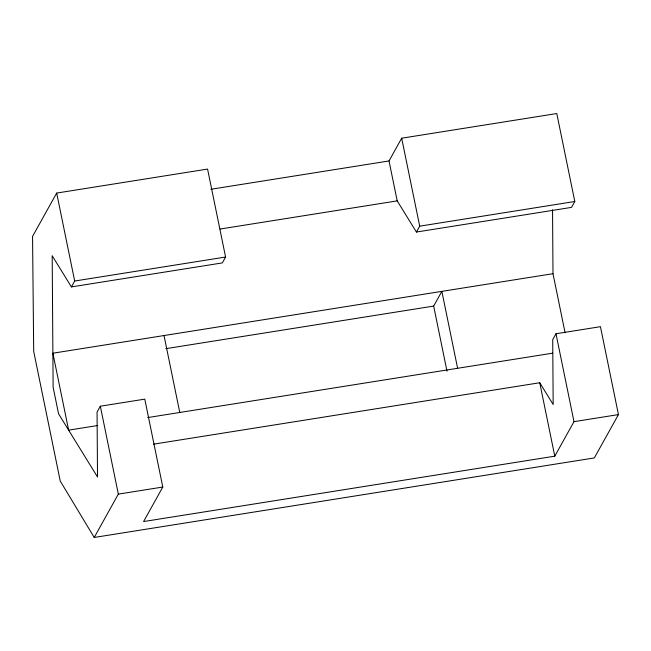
<?xml version="1.0" encoding="UTF-8"?>
<svg xmlns="http://www.w3.org/2000/svg" width="651" height="651" viewBox="0 0 651 651"><rect width="100%" height="100%" fill="white"/><g stroke="black" fill="none" stroke-linecap="round" stroke-linejoin="round"><path stroke-width="0.98" d="M555.987 333.751L573.995 421.661L554.782 456.172L143.578 521.557L162.791 487.046L144.782 399.136L100.327 406.208L97.056 412.091L97.512 476.98L58.566 413.816L53.122 387.207L52.194 255.737L71.415 286.912L222.308 262.914L225.588 257.031L207.571 169.073L56.678 193.07L32.55 236.411L33.697 351.402L60.25 481.04L94.216 537.457L594.322 457.93L618.45 414.589L600.442 326.68L555.987 333.751L552.715 339.635L553.171 404.515L539.744 382.747L153.62 444.153M71.415 286.912L74.686 281.02L56.678 193.07M94.216 537.457L118.336 494.117L100.327 406.208M389.021 160.952L401.683 138.207L556.784 113.543L574.8 201.501L571.529 207.384L416.42 232.049L397.2 200.874L389.021 160.952L210.924 189.27M416.42 232.049L419.7 226.166L401.683 138.207M447.001 371.168L433.664 306.084L441.858 291.363L457.612 368.287M220.103 229.038L397.2 200.874M74.686 281.02L225.588 257.031M419.7 226.166L574.8 201.501M552.544 209.72L552.992 273.697L52.877 353.216L68.632 430.14L97.674 425.526M165.859 348.667L433.664 306.084M147.728 417.568L552.732 353.159M118.336 494.117L162.791 487.046M573.995 421.661L618.45 414.589M552.992 273.697L565.109 332.864M539.744 382.747L554.782 456.172M164.011 335.55L179.774 412.474"/></g></svg>
